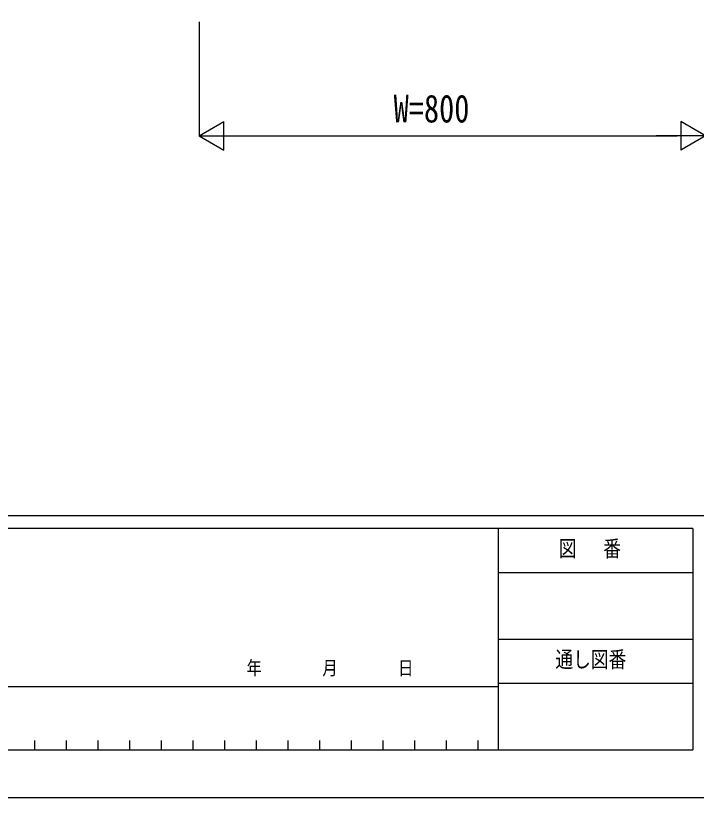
# Model space of a CAD drawing. Units: millimetres, scale not verified. Extents: x -4205 to 4205, y -2970 to 2970.
# Drawn here: x 2455 to 3531, y -2970 to -1735 of the extents above; entities that cross this region are included whole.
import ezdxf
from ezdxf.enums import TextEntityAlignment as Align

# ---------------------------------------------------------------- set-up
doc = ezdxf.new("R2010")
doc.units = ezdxf.units.MM
doc.header["$LTSCALE"] = 10
doc.layers.add('0-5_YKK_D', color=6, linetype='Continuous')
doc.layers.add('0-6_YKK_ZWAK', color=7, linetype='Continuous')
doc.styles.add('ＭＳ ゴシック', font='')
doc.styles.get('ＭＳ ゴシック').set_extended_font_data('MS Gothic')

msp = doc.modelspace()

# ---------------------------------------------------------------- linework, layer by layer
at = {"layer": '0-5_YKK_D'}
for p, q in [((2745.03, -1745), (2745.03, -1926)), ((2745.03, -1925), (2784, -1902.5)), ((2784, -1947.5), (2784, -1902.5)), ((3545.03, -1925), (3506.06, -1902.5)), ((3506.06, -1902.5), (3506.06, -1947.5)), ((2745.03, -1925), (2784, -1947.5)), ((2745.03, -1925), (2822.98, -1925)), ((2790.03, -1925), (3500.03, -1925)), ((3545.03, -1925), (3467.09, -1925)), ((3545.03, -1925), (3506.06, -1947.5))]:
    msp.add_line(p, q, dxfattribs=at)
at = {"layer": '0-6_YKK_ZWAK'}
for p, q in [((3895.02, -2525), (-3904.98, -2525)), ((3217.52, -2545), (2185.02, -2545)), ((3217.52, -2545), (3217.52, -2895)), ((3525.02, -2545), (3217.52, -2545)), ((3525.02, -2545), (3525.02, -2895)), ((3217.52, -2615), (3525.02, -2615)), ((3217.52, -2720), (3525.02, -2720)), ((3525.02, -2790), (3217.52, -2790)), ((2185.02, -2795), (3217.52, -2795)), ((2485.02, -2880), (2485.02, -2895)), ((2535.02, -2880), (2535.02, -2895)), ((2585.02, -2880), (2585.02, -2895)), ((2635.02, -2880), (2635.02, -2895)), ((2685.02, -2880), (2685.02, -2895)), ((2735.02, -2880), (2735.02, -2895)), ((2785.02, -2880), (2785.02, -2895)), ((2835.02, -2880), (2835.02, -2895)), ((2885.02, -2880), (2885.02, -2895)), ((2935.02, -2880), (2935.02, -2895)), ((2985.02, -2880), (2985.02, -2895)), ((3035.02, -2880), (3035.02, -2895)), ((3085.02, -2880), (3085.02, -2895)), ((3135.02, -2880), (3135.02, -2895)), ((3185.02, -2880), (3185.02, -2895)), ((2185.02, -2895), (3217.52, -2895)), ((3217.52, -2895), (3525.02, -2895))]:
    msp.add_line(p, q, dxfattribs=at)
msp.add_lwpolyline([(-4205, -2970), (4205, -2970), (4205, 2970), (-4205, 2970)], close=True, dxfattribs=at)

# ---------------------------------------------------------------- texts
at = {"layer": '0-5_YKK_D', "style": 'ＭＳ ゴシック', "width": 0.8}
msp.add_text('W=800', height=43.99, dxfattribs=at).set_placement((3052.23, -1917), align=Align.BOTTOM_LEFT)
at = {"layer": '0-6_YKK_ZWAK', "style": 'ＭＳ ゴシック', "width": 0.8}
for s, height, p in [('図\u3000 番', 25.66, (3313.4, -2597.5)), ('通し図番', 25.66, (3307.8, -2772.5)), ('年        月        日', 21.99, (2819.91, -2783.21))]:
    msp.add_text(s, height=height, dxfattribs=at).set_placement(p, align=Align.BOTTOM_LEFT)

doc.saveas('drawing.dxf')
